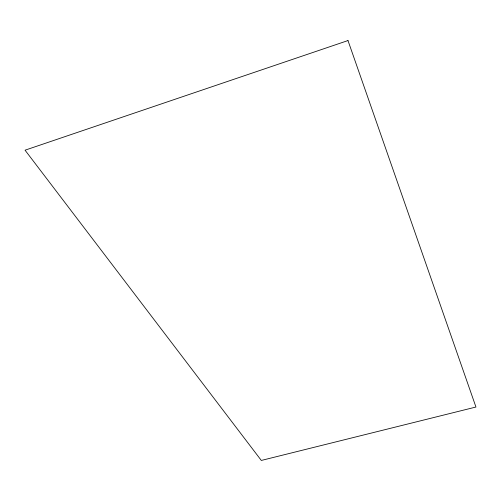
<?xml version="1.0" encoding="UTF-8"?>
<svg xmlns="http://www.w3.org/2000/svg" width="501" height="501" viewBox="0 0 501 501"><rect width="100%" height="100%" fill="white"/><g stroke="black" fill="none" stroke-linecap="round" stroke-linejoin="round"><path stroke-width="0.75" d="M347.988 40.556L25.05 150.187L261.315 460.444L475.95 407.031L347.988 40.556"/></g></svg>
